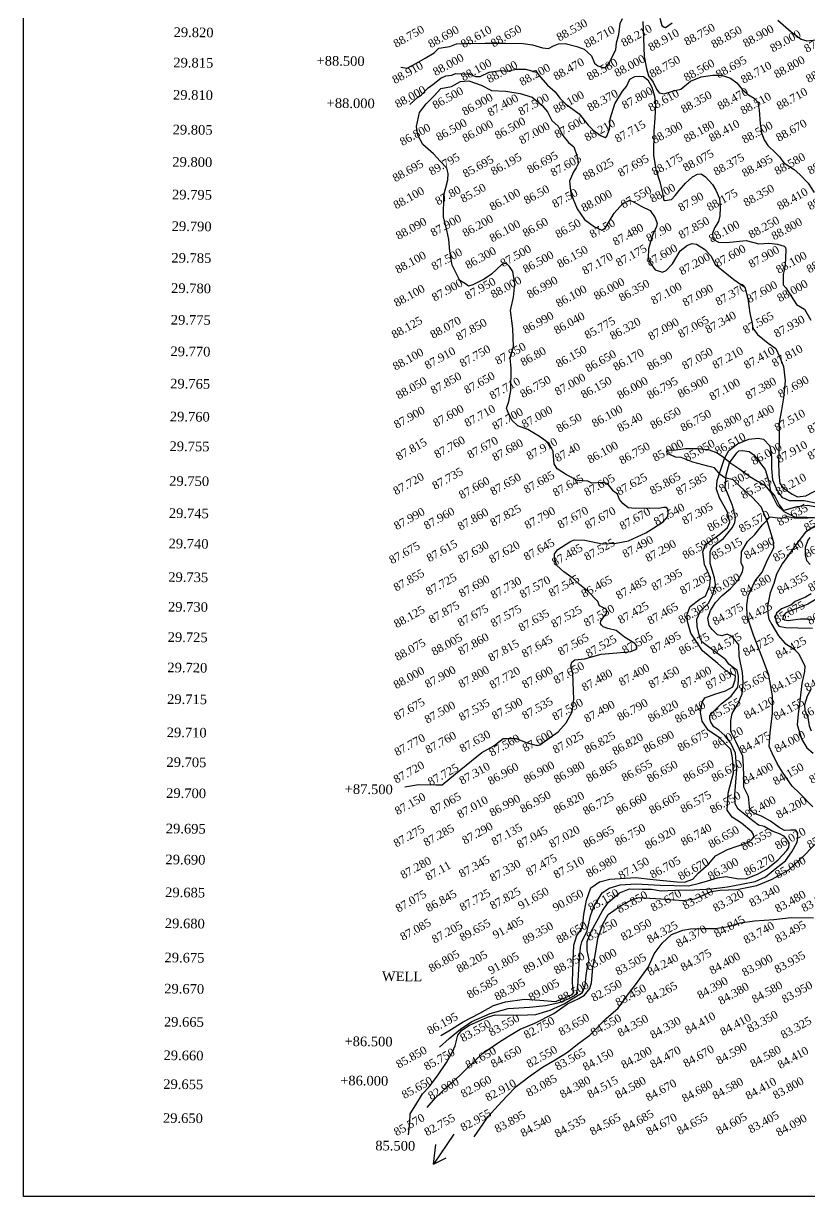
# Model space of a CAD drawing. Header units: millimetres. Extents: x 5 to 739, y 3 to 558.
# Drawn here: x 5.5 to 250.8, y 2.6 to 369.1 of the extents above; entities that cross this region are included whole.
import ezdxf

# ---------------------------------------------------------------- set-up
doc = ezdxf.new("R2010")
doc.units = ezdxf.units.MM
doc.header["$MEASUREMENT"] = 0
for name, color, linetype in [('CONTOUR', 31, 'Continuous'), ('CONTOUR TEXT', 31, 'Continuous'), ('LEVELS', 5, 'Continuous'), ('NALA', 4, 'Continuous'), ('TEXT', 7, 'Continuous')]:
    doc.layers.add(name, color=color, linetype=linetype)
doc.layers.add('TITLE', color=7, linetype='Continuous', lineweight=30)
doc.styles.get("Standard").update_dxf_attribs({"font": 'TIMES.TTF'})

msp = doc.modelspace()

# ---------------------------------------------------------------- linework, layer by layer
at = {"layer": 'CONTOUR'}
for points in [[(123.29, 355.44), (125.27, 355.12), (128.16, 356.65), (130.82, 358.25), (133.71, 359.9), (135.11, 361.32), (138.53, 361.89), (140.64, 362.71), (143.88, 362.85), (149.64, 362.92), (155.94, 362.92), (161.46, 362.86), (164.4, 362.41), (167.45, 361.48), (169.37, 361.29), (170.88, 362.05), (172.5, 362.69), (174.6, 362.85), (178.25, 361.86), (180.51, 361.06), (182.83, 358.94), (183.71, 356.65), (184.72, 355.86), (186.28, 355.37), (187.3, 355.42), (188.21, 356.55), (190.35, 360.84), (190.55, 363.06), (191.36, 365.63), (191.75, 369.04), (192.43, 370.59)], [(204.11, 370.71), (204.75, 368.5), (205.46, 367.88), (205.9, 367.82), (207.96, 369.29)], [(198.78, 369.69), (198.97, 364.54), (199.21, 358.78), (199.95, 355.05), (200.53, 352.77), (202.07, 350.72), (203.07, 348.55), (203.9, 347.46), (205.46, 347.15), (208.35, 348.08), (210.63, 348.54), (213.66, 351.02), (217.03, 352.43), (220.63, 352.93), (223.39, 352.91), (226.15, 352.04), (228.19, 350.57), (229.84, 348.48), (231.75, 346.84), (233.61, 345.71), (234.72, 344.48), (235.1, 342.05), (235.46, 337.8), (235.89, 334.96), (236.73, 332.78), (237.82, 330.94), (240.23, 328.69), (241.51, 327.39), (242.81, 325.5), (246.03, 323.5), (247.83, 321.91), (250.39, 319.15), (252.34, 316.3)], [(240.94, 370.07), (245.15, 366.44), (248.21, 364.15), (250.03, 363.64), (252.96, 364)], [(126.1, 343.79), (128.54, 346.06), (129.66, 346.73), (131.76, 349), (133.21, 350), (135.74, 352.01), (137.36, 352.76), (139.23, 352.91), (140.34, 353.5), (144.76, 353.28), (146.54, 352.5), (147.98, 352.49), (150.84, 353.82), (154.37, 354.38), (156.58, 354.19), (159.26, 354.84), (162.15, 354.81), (165.61, 353.84), (167, 352.21), (169.1, 349.86), (171.41, 347.76), (172.92, 345.71), (174.65, 343.99), (178.91, 340.89), (181.72, 337.34), (183.3, 335.7), (185.83, 333.93), (187.01, 333.5), (187.57, 333.83), (188.44, 336.03), (188.64, 339.3), (190.09, 343.99), (192.42, 347.96), (193.75, 349.35), (194.77, 351.64), (196.35, 352.47), (197.71, 352.63), (198.98, 352.49), (200.37, 351.5), (201.67, 349.15), (202.4, 346.34), (202.76, 343.67), (202.59, 339.55), (202.25, 335.52), (202.14, 327.93), (202.86, 323.51), (204.1, 319.64), (204.96, 316.02), (205.28, 314.08), (205.7, 313.78), (207.75, 314.14), (208.95, 315.36), (210.11, 316.92), (212.17, 319.15), (214.27, 321.12), (215.89, 321.96), (217.02, 322.08), (218.41, 321.17), (220.51, 318.78), (221.6, 316.98), (222.76, 314.38), (222.95, 311.58), (222.88, 309.03), (222.39, 307.17), (221.19, 305.27), (220.53, 303.51), (220.65, 302.44), (220.68, 301.81), (220.89, 301.55), (222.42, 300.77), (224.88, 300.62), (231.04, 301.24), (235.07, 300.22), (238.17, 300.45), (240.85, 300.12), (242.96, 299.51), (243.3, 299.04), (243.42, 298.32), (243.25, 293.56), (242.62, 290.64), (242.65, 288.99), (242.63, 287.42), (243.47, 286.47), (246.76, 281.31), (249.25, 279.8), (251.3, 276.39)], [(124.54, 130.6), (128.73, 131.36), (134.18, 131.25), (136.18, 131.23), (140.29, 134.68), (145.37, 138.76), (148.5, 141.3), (152.3, 143.38), (155.19, 145.7), (159.26, 145.72), (162.75, 144.37), (165.83, 143.54), (166.69, 143.7), (172.39, 147.81), (174.83, 150.59), (176.7, 154.01), (177.25, 158.01), (176.93, 165.98), (176.38, 168.43), (176.68, 169.51), (177.6, 170.25), (180.58, 170.62), (185.82, 172.06), (193.05, 172.67), (195.11, 172.88), (196.49, 173.5), (196.96, 173.84), (196.96, 174.24), (196.96, 174.64), (196.34, 175.39), (193.09, 177.37), (190.48, 179.46), (187.9, 180.06), (186.42, 180.59), (185.9, 181.05), (185.62, 181.63), (185.75, 182.43), (187.49, 184.76), (187.61, 185.56), (187.33, 186.13), (185.28, 187.19), (184.72, 188.45), (181.65, 191.74), (179.03, 193.83), (177.05, 195.63), (174.14, 197.72), (171.93, 199.74), (171.2, 201.81), (171.27, 203.42), (172.32, 204.72), (176.07, 207.15), (177.34, 207.71), (180.72, 207.62), (186.15, 206.53), (190.51, 206.72), (194.36, 207.43), (199.78, 209.95), (202.2, 211.53), (205.14, 213.34), (206.66, 215.02), (206.68, 216.39), (206.63, 217.37), (206.23, 217.89), (205.31, 217.9), (203.76, 217.57), (200.78, 217.6), (196.48, 217.53), (194.25, 217.72), (192.54, 219.11), (191.52, 220.38), (190.85, 221.99), (189.65, 222.98), (187.79, 225.4), (186.3, 225.64), (182.91, 225.45), (181.6, 226.09), (180.17, 226.16), (178.45, 226.29), (174.97, 228.05), (172.06, 229.97), (171.1, 231.46), (170.9, 233.76), (170.78, 235.4), (169.6, 237.82), (166.58, 240.08), (162.94, 242.18), (159.74, 243.36), (158.03, 245.09), (156.91, 247.22), (156.24, 248.89), (156.94, 251), (157.61, 254.38), (157.66, 261.3), (157.41, 264.57), (158.42, 268.16), (158.24, 273.78), (157.5, 279.46), (158.4, 283.56), (158.9, 287.79), (158.25, 291.64), (157.23, 293.19), (156.38, 294.01), (155.75, 294.13), (154.83, 293.73), (151.53, 290.73), (149.28, 289.15), (145.71, 287.47), (144.44, 286.96), (143.42, 287.77), (141.71, 288.82), (139.34, 293.54), (138.53, 297.96), (138.28, 301.57), (137.67, 304.5), (136.55, 308.57), (136.67, 315.45), (137.98, 320.24), (138, 322.25), (137.67, 323.86), (135.57, 326.05), (133.42, 328.31), (130.18, 331.26), (128.54, 334.18), (128.17, 336.88), (129.07, 341.22), (131.16, 344.01), (133.71, 346.44), (135.8, 348.72), (139.13, 349.43), (141.89, 350.95), (144.53, 351.15), (148.36, 349.8), (151.56, 348.1), (156.03, 347.89), (160.49, 347.16), (164.26, 346.03), (167.34, 343.42), (169.04, 341.46), (170.39, 338.75), (172.37, 336.96), (173.87, 334.06), (175.63, 331.87), (177.28, 330.54), (178.17, 327.84), (178.72, 325.43), (177.96, 324), (177.2, 322.75), (175.91, 319.84), (176.33, 316), (178.3, 311.18), (180.62, 307.89), (183.69, 305.57), (186.03, 304.52), (187.07, 305.14), (189.87, 309.87), (192.53, 312.88), (194.72, 313.89), (196.09, 313.3), (198.26, 312.02), (201.11, 310.67), (202.64, 308.31), (203.31, 306.58), (203.07, 305.61), (201.72, 302.65), (200.54, 298.71), (200.45, 295.73), (201.35, 294), (202.68, 292.12), (204.91, 291.35), (206.11, 291.86), (208.09, 294.01), (210.48, 298), (212.79, 299.87), (214.22, 300.31), (215.54, 300.18), (218.05, 298.61), (220.09, 296.36), (221.44, 293.77), (223.49, 292.09), (227.24, 289.07), (230.6, 286.75), (231.54, 283.19), (232.24, 278.6), (232.9, 275.33), (233.14, 273.84), (234.62, 271.88), (237.97, 269.21), (240.36, 267.53), (241.49, 265.05), (242.72, 261.95), (243.19, 257.47), (242.73, 252.09), (242.12, 248.38), (241.34, 244.38), (241.34, 238.53), (241.16, 232.18), (241.29, 228.28), (241.61, 225.36), (242.57, 224.03), (245.42, 222.05), (247.13, 221.18), (249.66, 221.55), (254.27, 223.92)], [(135.73, 52.94), (138.27, 54.36), (142.73, 57.19), (147.96, 59.92), (152.2, 62.25), (155.93, 63.45), (161.86, 64.27), (166.65, 63.91), (171.54, 63.5), (174.49, 64.71), (176.77, 65.72), (177.29, 66.38), (176.94, 67.93), (176.86, 69.73), (177.05, 76.06), (177.3, 81.1), (178.16, 84.18), (179.99, 86.69), (180.39, 90.75), (181.2, 95.22), (182.54, 99.04), (185.29, 100.92), (188.49, 101.76), (196.48, 102.25), (201.99, 101.63), (209.45, 100.89), (211.77, 100.81), (214.46, 101.76), (216.08, 103.65), (219.39, 106.58), (221.48, 109.03), (225.21, 111), (231.26, 113.05), (232.86, 114.12), (233.44, 114.89), (233.34, 115.71), (232.79, 116.54), (229.57, 119.25), (226.7, 121.13), (225.17, 123.29), (225.48, 128.64), (227.09, 134.96), (226.82, 139.65), (226.27, 142.21), (222.75, 145.85), (219.22, 148.3), (217.29, 151.1), (216.8, 153.78), (217.35, 157.07), (218.14, 158.38), (221.3, 159.54), (224.6, 160.53), (226.93, 161.85), (227.68, 164.06), (227.69, 165.29), (226.41, 165.87), (224.92, 166.71), (222.27, 169.15), (217.41, 173.06), (216.14, 174.98), (213.75, 178.64), (212.75, 182.25), (212.67, 184.57), (213.57, 186.93), (216.63, 189.22), (218.4, 190.18), (219.77, 193.46), (219.9, 195.91), (218.03, 200.05), (217.55, 203.97), (218.4, 206.33), (222.86, 209.58), (225.2, 211.56), (225.94, 213.31), (225.2, 216.39), (222.77, 220.89), (221.82, 223.63), (222, 226.31), (224.28, 233.18), (225.61, 235.66), (228.36, 237.8), (231.93, 239.2), (234.82, 239.48), (236.47, 239.21), (238.45, 237.08), (238.94, 233.68), (238.95, 230.07), (239.33, 226.52), (240.18, 224.35), (241.04, 222.64), (242.21, 221.08), (244.52, 220.03), (249.16, 220.04), (252.76, 219.33)], [(135.38, 49.21), (138.35, 52), (141.93, 54.84), (145.46, 57.24), (151.18, 59.77), (156.79, 61.3), (163.46, 61.74), (168.49, 62.26), (172.68, 63.23), (175.79, 64.44), (177.38, 65.33), (178.18, 66.17), (178.54, 68.25), (178.92, 75.4), (179.31, 80.53), (179.72, 82.16), (181.45, 85.59), (182.51, 90.32), (183.5, 93.18), (186.15, 97.43), (188.31, 98.98), (191.7, 99.97), (196.68, 100.26), (204.18, 99.9), (213.1, 99.64), (216.5, 100.46), (219.73, 101.38), (222.09, 102.17), (224.75, 102.54), (228.75, 101.88), (231.18, 101.91), (234.64, 103.29), (237.42, 104.84), (240.95, 107.68), (243.8, 110.7), (244.43, 111.6), (244.5, 112.56), (244.28, 113.41), (243.55, 114.48), (243.05, 115.05), (241.42, 115.92), (239.17, 116.78), (236.64, 118.16), (234.96, 118.57), (232.21, 120.69), (228.61, 123.58), (227.67, 125.28), (227.53, 128.1), (228.12, 135.99), (227.77, 141.11), (226.28, 144.23), (224.38, 146.62), (222.53, 148.27), (221.02, 149.3), (220.07, 150.78), (219.74, 151.85), (219.75, 152.81), (220.38, 153.59), (223.23, 156.5), (226.36, 158.9), (228.43, 161.74), (228.67, 163.71), (228.69, 165.18), (228.25, 166.99), (227.02, 167.91), (225.62, 168.93), (224.73, 170.24), (223.83, 170.98), (219.35, 174.3), (217.27, 175.84), (216.72, 176.98), (215.74, 180.6), (215.7, 182.97), (216.85, 185.43), (219.42, 188.05), (220.8, 190.92), (221.51, 193.79), (221.13, 195.88), (219.82, 200.41), (219.86, 203.96), (220.09, 204.8), (221.01, 205.98), (223.96, 208.15), (226.71, 211.49), (227.58, 213.12), (227.7, 214.81), (226.78, 218.48), (224.52, 224.09), (224.84, 227.98), (225.9, 231.83), (228.14, 234.96), (228.82, 235.52), (229.95, 235.68), (231.98, 235.38), (233.44, 234.29), (237.01, 229.69), (237.99, 226.29), (238.69, 223.01), (240.03, 221.42), (241.36, 218.7), (242.42, 217.22), (242.92, 217.05), (246.94, 218.14), (250.17, 218.61), (253.15, 218.08)], [(125.69, 21.88), (126.08, 25.76), (126.18, 28.42), (127.94, 31.28), (129.98, 34.71), (132.16, 36.91), (134.71, 40.27), (137.56, 44.48), (139.39, 47.84), (140.27, 49.7), (141.1, 52.97), (142.27, 54.54), (144.73, 56.16), (150.29, 58.63), (152.75, 59.32), (156.2, 59.29), (162.82, 59.37), (165.41, 59.48), (169.88, 60.81), (174.29, 62.77), (180.01, 66.31), (180.82, 68.53), (181.14, 71.69), (181.57, 74.47), (182.02, 76.55), (181.4, 79.5), (181.43, 82.31), (182.61, 85.17), (186.2, 91.89), (188.02, 94.46), (191.57, 97.51), (194.61, 98.71), (198.56, 98.59), (201.51, 98.64), (204.53, 98.11), (208.77, 98.28), (214.82, 98.44), (220.22, 98.74), (225.26, 99.34), (229.56, 100.21), (233.88, 101.03), (237.13, 102.5), (240.69, 105.42), (243.37, 107.47), (245.34, 110.33), (246.95, 113.26), (247.18, 114.91), (247.12, 116.13), (246.55, 117), (244.9, 117.02), (243.03, 116.96), (241.38, 117.84), (238.67, 119.88), (236.09, 121.34), (234.3, 122.08), (233.16, 122.52), (232.23, 123.39), (231.76, 127.55), (230.35, 130.44), (230.31, 133.96), (230.2, 137.12), (230.01, 140.14), (227.9, 144.54), (226.28, 147.87), (226.29, 149.16), (226.31, 151.32), (226.69, 153.52), (228.52, 156.59), (229.77, 159.67), (230.16, 163.04), (229.91, 166.35), (228.88, 171.39), (228.77, 174.98), (226.7, 177.57), (225.13, 178.3), (223.47, 177.74), (222.1, 178.04), (220.46, 179.71), (219.54, 181.01), (219.06, 183.32), (219.95, 185.68), (221.48, 188.18), (223.59, 190.32), (226.2, 192.52), (228.45, 195.01), (229.77, 197.52), (230.07, 198.3), (230.08, 199.17), (229.52, 200.54), (229.64, 204.02), (231.47, 207.24), (233.79, 209.45), (236.2, 212.44), (238.52, 214.93), (240.1, 214.7), (242.12, 214.54), (243.85, 215.1), (246.1, 214.63), (250.37, 214.58), (252.27, 214.83)], [(250.96, 208.48), (250.36, 207.63), (249.49, 205.21), (249.46, 203.11), (249.91, 201.27), (251.01, 200.01)], [(251.38, 190.89), (249.6, 189.86), (246.37, 188.45), (244.96, 187.35), (242.13, 186.2), (240.54, 184.84), (240.13, 183.66), (240.44, 182.08), (241.29, 180.76), (243.45, 180.35), (247.19, 180.24), (251.79, 180.2)], [(253.92, 189.82), (250.28, 187.61), (247.67, 186.62), (244.61, 185.47), (243.36, 184.8), (242.62, 183.96), (242.55, 183.17), (243.06, 182.72), (244.3, 182.59), (245.6, 182.8), (248.03, 183.06), (250.01, 183.04), (252.04, 182.85)], [(251.34, 161.18), (250.07, 158.9), (249.26, 156.17), (249.38, 154.4), (250.28, 152.29), (250.71, 149.66), (251.35, 148.08)]]:
    msp.add_lwpolyline(points, dxfattribs=at)
at = {"layer": 'NALA'}
for points in [[(251.83, 124.38), (247.74, 128.66), (245.43, 130.75), (242.36, 135.15), (240.73, 137.85), (239.21, 141.07), (238.25, 143.2), (238.55, 147.49), (239.28, 153.62), (239.28, 158.99), (238.1, 165.51), (236.19, 170.75), (233.36, 177.95), (231.4, 183.91), (231.28, 187.37), (231.67, 190.31), (233.84, 194.92), (236.03, 197.69), (237.68, 201.55), (239.68, 205.25), (239.59, 207.21), (237.69, 213.37), (235.77, 218.03), (232.96, 221.11), (229.37, 224.24), (227.01, 226.54), (224.36, 227.16), (222.92, 228.16), (221.13, 230.24), (219.07, 230.78), (214.43, 232.07), (210.82, 233.45), (209.01, 233.57), (207.42, 234.31), (206.65, 234.62), (206.44, 234.88), (206.29, 235.25), (206.29, 235.61), (206.61, 235.92), (208.36, 235.79), (212.09, 236.33), (215.76, 236.29), (219.17, 236), (221.85, 235.09), (223.86, 233.73), (226.32, 231.74), (229.04, 229.81), (232.17, 227.5), (234.64, 226.08), (237.01, 224.72), (238.8, 222.58), (240.7, 218.6), (242.8, 216.57), (246.19, 214.93), (250.02, 214.84), (252.96, 214.61)], [(253.62, 212.74), (249.61, 210.2), (246.52, 206.15), (243.79, 202.25), (242.32, 200.3), (240.58, 197.06), (239.73, 194.13), (238.56, 191.24), (237.74, 187.02), (237.83, 184.79), (238.17, 182.98), (239.03, 181.32), (241.17, 177.79), (243.11, 175.44), (246, 173.56), (247.54, 172.15), (249.41, 168.31), (249.29, 166.66), (248.48, 162.9), (247.81, 157.37), (247.25, 153.35), (246.96, 149.95), (247.56, 147.98), (248.47, 145.34), (249.99, 142.79), (251.99, 141.12)], [(131.51, 30.43), (134.12, 33.4), (137.78, 36.88), (141.64, 40.35), (144.09, 42.76), (148.79, 47.24), (153.79, 50.71), (156.86, 52.74), (160.55, 54.83), (165.07, 56.74), (171, 59.73), (175.29, 62.78), (178.78, 64.5), (180.65, 65.46), (182.22, 67.62), (182.8, 69.32), (183.16, 74.01), (184.03, 78.5), (184.75, 83.23), (186.35, 87.71), (188.03, 90.74), (191.57, 93.24), (195.47, 95.37), (197.65, 95.97), (206.13, 95.47), (211.3, 95.11), (215.16, 95.56), (220.1, 97.84), (222.95, 98.33), (228.12, 98.49), (234.39, 99.77), (239.17, 101.79), (244.37, 104.68), (249.17, 109.13), (254.11, 114.23)], [(146.16, 21.29), (148.74, 25.03), (150.39, 27.5), (153.66, 30.99), (156.3, 33.86), (159.28, 37.01), (163.65, 40.32), (167.5, 43), (171.46, 45.33), (175.3, 47.67), (178.83, 50.51), (182.22, 52.96), (187.36, 58.17), (191.1, 61.43), (194.68, 66.31), (196.56, 68.71), (200.61, 74.34), (202.39, 78.43), (204.86, 81.76), (207.78, 84.5), (211.32, 85.8), (213.64, 86.24), (217.46, 86.32), (221.4, 86.34), (225.46, 86.99), (229.23, 88.13), (233.63, 88.73), (239.66, 89.19), (245.11, 89.77), (252.11, 89.7)], [(139.79, 22.09), (133.48, 12.72), (137.44, 14.7)], [(133.48, 12.72), (134.2, 18.85)]]:
    msp.add_lwpolyline(points, dxfattribs=at)
at = {"layer": 'TITLE', "lineweight": 30}
msp.add_lwpolyline([(738.6, 2.59), (5.47, 2.59), (5.47, 557.63), (738.6, 557.63)], close=True, dxfattribs=at)

# ---------------------------------------------------------------- texts
at = {"layer": 'CONTOUR TEXT'}
for s, p in [('+88.500', (96.94, 355.96)), ('+88.000', (100.1, 342.74)), ('+87.500', (105.73, 128.42)), ('+86.500', (105.66, 49.62)), ('+86.000', (104.31, 37.38)), ('85.500', (115.28, 17.03))]:
    msp.add_text(s, height=3, rotation=359.4379, dxfattribs=at).set_placement(p)
at = {"layer": 'LEVELS'}
for s, p in [('88.530', (172.73, 363.44)), ('88.750', (121.81, 361.45)), ('88.690', (132.64, 361.33)), ('88.610', (142.85, 361.33)), ('88.650', (152.19, 361.57)), ('88.710', (181.32, 361.33)), ('88.210', (192.9, 361.7)), ('88.910', (201.36, 360.33)), ('88.750', (212.57, 362.07)), ('88.850', (220.99, 361.25)), ('88.900', (230.93, 361.59)), ('89.000', (239.39, 360.01)), ('87.000', (250, 359.9)), ('88.000', (134.14, 352.62)), ('88.000', (190.78, 352.25)), ('88.910', (121.44, 350.13)), ('88.100', (142.85, 351)), ('88.000', (150.94, 350.38)), ('88.200', (161.15, 349.51)), ('88.470', (171.74, 351.25)), ('88.580', (182.19, 351.13)), ('88.750', (201.74, 352)), ('88.560', (212.44, 350.88)), ('88.695', (222.46, 351.89)), ('88.710', (230.25, 350.2)), ('88.800', (240.63, 351.89)), ('88.800', (250.57, 350.43)), ('88.000', (122.31, 342.58)), ('86.500', (134.01, 342.21)), ('88.370', (182.31, 341.46)), ('87.800', (193.15, 342.21)), ('88.610', (201.36, 341.46)), ('88.470', (222.97, 341.94)), ('88.710', (241.42, 341.97)), ('86.900', (143.22, 340.22)), ('87.400', (151.19, 339.97)), ('87.500', (160.78, 340.22)), ('88.100', (171.73, 340.97)), ('88.350', (211.57, 340.97)), ('88.510', (230.12, 340.52)), ('86.800', (123.8, 330.77)), ('86.500', (135.13, 332.26)), ('86.000', (143.35, 331.89)), ('86.500', (153.43, 332.76)), ('87.000', (161.03, 331.26)), ('87.600', (172.11, 333.13)), ('88.210', (181.44, 332.14)), ('87.715', (190.9, 331.76)), ('88.300', (202.48, 331.39)), ('88.180', (212.44, 331.76)), ('88.410', (220.27, 331.95)), ('88.500', (230.6, 331.47)), ('88.670', (241.24, 332.1)), ('88.695', (121.56, 319.45)), ('89.795', (132.89, 321.56)), ('85.695', (143.47, 320.82)), ('86.195', (152.19, 321.56)), ('86.695', (163.52, 322.06)), ('87.605', (170.86, 321.19)), ('88.025', (180.95, 319.95)), ('87.695', (191.9, 321.07)), ('88.175', (202.48, 321.44)), ('88.075', (212.19, 322.68)), ('88.375', (221.7, 321.47)), ('88.495', (230.6, 320.99)), ('88.580', (240.76, 321.63)), ('88.665', (251.09, 321.79)), ('85.50', (142.73, 312.98)), ('88.00', (201.86, 312.98)), ('88.100', (121.81, 310.99)), ('87.80', (134.88, 312.23)), ('86.100', (151.81, 310.49)), ('86.50', (162.52, 312.48)), ('87.50', (171.36, 311.36)), ('88.000', (180.45, 310.12)), ('87.550', (192.77, 311.24)), ('87.90', (210.7, 310.24)), ('88.175', (219.63, 310.36)), ('88.350', (231.07, 311.79)), ('88.410', (241.56, 310.68)), ('88.510', (251.09, 310.68)), ('88.090', (122.56, 301.41)), ('87.900', (133.39, 302.41)), ('86.200', (143.35, 302.28)), ('86.60', (162.15, 302.28)), ('86.50', (172.36, 301.91)), ('87.50', (183.06, 301.91)), ('87.850', (210.82, 301.66)), ('88.250', (232.66, 301.79)), ('88.800', (239.81, 301.31)), ('86.100', (151.81, 300.67)), ('87.480', (190.28, 299.55)), ('87.90', (200.74, 300.67)), ('88.100', (220.27, 300.52)), ('88.100', (122.37, 290.87)), ('87.500', (133.68, 291.87)), ('86.300', (144.25, 292.25)), ('87.500', (155.19, 292.88)), ('86.500', (162.23, 290.99)), ('86.150', (172.92, 292.62)), ('87.170', (180.72, 290.49)), ('87.175', (191.28, 293)), ('87.600', (200.84, 293.13)), ('87.200', (211.03, 290.36)), ('87.600', (222.18, 292.9)), ('87.900', (232.66, 292.58)), ('88.100', (241.24, 290.83)), ('88.150', (250.77, 290.99)), ('87.950', (144.12, 282.7)), ('88.000', (152.17, 283.08)), ('86.990', (163.49, 283.08)), ('86.000', (184.36, 282.57)), ('88.100', (121.99, 280.44)), ('87.900', (133.81, 282.2)), ('86.100', (172.54, 280.31)), ('86.350', (192.16, 282.07)), ('87.100', (202.22, 281.19)), ('87.090', (212.03, 280.56)), ('87.370', (222.34, 280.84)), ('87.600', (232.03, 281.63)), ('88.000', (241.56, 281.95)), ('86.990', (162.23, 272.02)), ('86.040', (171.91, 271.89)), ('87.340', (219.16, 272.13)), ('87.565', (230.91, 271.97)), ('88.125', (121.23, 270.51)), ('88.070', (133.31, 270.51)), ('87.850', (141.36, 269.88)), ('85.775', (181.47, 270.39)), ('86.320', (189.39, 270.14)), ('87.090', (201.34, 270.01)), ('87.065', (210.65, 270.72)), ('87.930', (240.6, 270.86)), ('88.100', (121.61, 260.59)), ('87.910', (131.55, 260.96)), ('87.750', (142.49, 261.59)), ('87.850', (153.55, 262.35)), ('86.80', (161.48, 261.92)), ('86.150', (172.54, 261.42)), ('87.050', (211.91, 260.79)), ('87.210', (221.38, 261.02)), ('87.410', (231.23, 261.02)), ('87.810', (239.97, 261.65)), ('86.650', (181.72, 260.04)), ('86.170', (190.4, 260.42)), ('86.90', (200.97, 260.54)), ('87.650', (143.86, 253.22)), ('88.050', (122.61, 251.59)), ('87.850', (133.43, 253.13)), ('87.710', (151.79, 251.49)), ('86.750', (161.35, 252)), ('87.000', (172.17, 252.75)), ('86.150', (180.34, 251.75)), ('86.000', (191.66, 251.62)), ('86.795', (200.97, 251.62)), ('86.900', (210.52, 252)), ('87.100', (220.43, 251.18)), ('87.380', (231.71, 251.5)), ('87.690', (241.87, 251.97)), ('87.900', (121.98, 242.42)), ('87.600', (134.18, 242.92)), ('87.710', (143.99, 242.92)), ('87.000', (161.85, 242.57)), ('86.100', (183.74, 242.83)), ('87.400', (231.07, 242.92)), ('87.700', (152.67, 241.95)), ('86.50', (172.67, 241.19)), ('85.40', (191.66, 241.32)), ('86.650', (201.97, 242.2)), ('86.750', (211.4, 241.44)), ('86.800', (220.9, 240.54)), ('87.510', (240.76, 241.5)), ('87.700', (251.09, 240.86)), ('87.815', (122.61, 232.49)), ('87.760', (134.56, 233.12)), ('87.670', (144.87, 232.99)), ('87.680', (152.67, 232.24)), ('87.910', (163.36, 232.62)), ('86.100', (182.35, 231.49)), ('86.750', (192.28, 231.24)), ('85.000', (202.72, 232.11)), ('85.050', (212.53, 232.11)), ('86.510', (222.17, 234.19)), ('87.910', (241.4, 231.65)), ('87640', (251.09, 232.61)), ('87.40', (172.16, 231.99)), ('86.000', (233.45, 231.02)), ('87.720', (121.73, 221.69)), ('87.735', (133.93, 223.32)), ('87.660', (142.23, 220.43)), ('87.650', (152.04, 221.56)), ('87.685', (162.48, 222.19)), ('87.645', (171.53, 221.18)), ('87.605', (181.34, 221.31)), ('87.625', (191.4, 221.56)), ('85.865', (201.84, 221.81)), ('87.585', (210.01, 221.56)), ('87.305', (223.44, 222.45)), ('85.595', (230.28, 220.39)), ('88.210', (241.08, 221.5)), ('87.990', (121.98, 210.76)), ('87.960', (131.29, 210.88)), ('87.860', (141.85, 210.63)), ('87.825', (152.04, 211.76)), ('87.790', (162.73, 211.01)), ('87.670', (173.04, 211.13)), ('87.670', (181.59, 211.01)), ('87.670', (192.41, 210.76)), ('87.540', (203.1, 212.14)), ('87.305', (211.9, 212.39)), ('86.665', (219.79, 210.23)), ('85.570', (229.64, 209.91)), ('83.635', (241.56, 211.97)), ('85.565', (249.98, 210.23)), ('87.490', (193.29, 202)), ('86.5905', (212.02, 201.62)), ('86.285', (250.13, 202.06)), ('87.675', (120.47, 200.11)), ('87.615', (132.17, 200.74)), ('87.630', (141.98, 200.37)), ('87.620', (151.66, 200.37)), ('87.645', (162.47, 201.12)), ('87.485', (171.28, 199.49)), ('87.525', (181.34, 201.12)), ('87.290', (200.45, 200.74)), ('85.915', (221.09, 201.42)), ('84.990', (231.26, 201.58)), ('85.540', (240.29, 200.77)), ('87.855', (121.85, 191.57)), ('87.395', (202.34, 191.7)), ('85.725', (251.26, 191.42)), ('87.725', (131.92, 190.31)), ('87.690', (142.23, 189.69)), ('87.730', (152.16, 189.18)), ('87.570', (161.22, 189.43)), ('87.545', (170.27, 189.81)), ('86.465', (180.46, 189.56)), ('87.485', (191.27, 189.06)), ('87.205', (211.27, 190.57)), ('86.030', (220.45, 190.29)), ('84.580', (230.13, 189.97)), ('84.355', (241.58, 190.62)), ('88.125', (121.98, 180.14)), ('87.875', (132.8, 181.52)), ('87.675', (141.85, 180.51)), ('87.575', (152.16, 180.39)), ('87.525', (171.03, 180.14)), ('87.550', (181.21, 180.51)), ('87.425', (191.9, 181.39)), ('87.465', (201.08, 181.14)), ('86.305', (210.77, 181.39)), ('84.375', (221.42, 180.95)), ('84.425', (230.45, 181.27)), ('85.075', (240.61, 181.59)), ('86.090', (250.94, 181.11)), ('87.635', (160.84, 179.01)), ('88.075', (122.23, 169.84)), ('88.005', (133.68, 171.47)), ('87.860', (141.98, 171.59)), ('87.815', (151.41, 169.58)), ('87.645', (161.85, 170.84)), ('87.565', (173.16, 171.47)), ('87.525', (181.84, 170.97)), ('87.505', (193.16, 171.97)), ('87.495', (201.96, 172.1)), ('86.575', (210.89, 171.72)), ('84.575', (220.93, 171.76)), ('84.725', (230.93, 171.28)), ('84.425', (241.1, 170.47)), ('87.650', (171.78, 162.6)), ('87.400', (192.15, 161.97)), ('88.000', (121.85, 161.09)), ('87.900', (131.66, 161.34)), ('87.800', (142.1, 161.34)), ('87.720', (151.78, 161.09)), ('87.600', (161.97, 161.22)), ('87.480', (180.58, 160.34)), ('87.450', (201.46, 161.22)), ('87.400', (211.52, 161.22)), ('87.050', (219.32, 160.96)), ('85.650', (229.64, 159.83)), ('84.150', (239.81, 159.83)), ('84.200', (250.13, 160.32)), ('87.675', (121.98, 151.29)), ('87.535', (142.22, 151.04)), ('87.500', (152.54, 151.42)), ('87.535', (161.97, 151.54)), ('87.590', (171.4, 151.17)), ('86.790', (191.65, 151.04)), ('86.820', (201.2, 150.66)), ('85.555', (220.6, 151.31)), ('84.120', (231.24, 151.64)), ('84.155', (240.44, 151.31)), ('86.625', (249.31, 151.64)), ('87.500', (131.53, 150.29)), ('87.490', (181.33, 150.54)), ('86.840', (209.63, 150.41)), ('87.770', (122.1, 140.11)), ('87.760', (131.79, 140.86)), ('87.630', (142.48, 141.24)), ('87.560', (151.66, 139.98)), ('87.600', (162.09, 141.37)), ('87.025', (171.53, 140.86)), ('86.825', (181.46, 140.86)), ('86.820', (190.14, 140.36)), ('86.690', (199.82, 141.11)), ('86.675', (210.51, 141.49)), ('86.020', (221.4, 142.29)), ('84.475', (229.95, 140.84)), ('84.000', (240.76, 141.16)), ('87.720', (121.85, 131.57)), ('87.725', (132.54, 130.81)), ('87.310', (142.35, 131.19)), ('86.960', (151.28, 131.06)), ('86.900', (162.47, 131.57)), ('86.980', (171.9, 131.57)), ('86.865', (181.96, 131.94)), ('86.655', (193.03, 132.07)), ('86.650', (200.95, 131.82)), ('86.650', (212.27, 131.94)), ('86.620', (221.08, 131.97)), ('84.400', (230.76, 131.17)), ('84.150', (240.28, 131.01)), ('83.950', (251.57, 131.49)), ('87.150', (122.24, 121.68)), ('87.065', (133.3, 121.81)), ('86.950', (161.35, 122.31)), ('86.820', (171.79, 122.06)), ('86.725', (180.97, 121.68)), ('86.660', (191.28, 121.68)), ('86.605', (201.59, 121.93)), ('86.575', (211.4, 122.31)), ('86.550', (220.6, 122.14)), ('87.010', (141.73, 120.68)), ('86.990', (151.79, 121.18)), ('85.400', (231.57, 120.69)), ('84.200', (241.25, 120.53)), ('87.275', (121.86, 111.63)), ('87.285', (131.17, 111.88)), ('87.290', (143.24, 112.51)), ('87.135', (152.42, 112.13)), ('87.045', (160.34, 111.25)), ('87.020', (170.4, 111.38)), ('86.965', (181.09, 111.38)), ('86.750', (190.9, 112.01)), ('86.920', (200.33, 111)), ('86.740', (211.53, 112.01)), ('86.650', (220.11, 111.34)), ('86.555', (230.28, 110.54)), ('86.020', (240.92, 110.86)), ('85.240', (250.93, 111.18)), ('87.280', (124, 101.71)), ('87.11', (131.8, 101.2)), ('87.345', (142.23, 102.08)), ('87.330', (151.92, 100.83)), ('87.475', (163.23, 102.59)), ('87.510', (171.79, 101.83)), ('86.980', (181.97, 102.21)), ('87.150', (192.03, 101.58)), ('86.705', (201.84, 101.83)), ('86.670', (210.65, 101.33)), ('86.300', (219.95, 101.35)), ('86.270', (231.24, 102.64)), ('85.000', (240.92, 101.83)), ('87.825', (151.92, 92.16)), ('91.650', (160.72, 92.16)), ('83.310', (212.03, 92.16)), ('83.340', (232.86, 92.97)), ('87.075', (122.49, 91.28)), ('86.845', (131.92, 91.4)), ('87.725', (142.48, 91.65)), ('90.050', (171.53, 91.53)), ('83.150', (182.6, 91.65)), ('83.850', (191.53, 91.03)), ('83.670', (202.09, 91.53)), ('83.320', (221.57, 91.36)), ('83.480', (240.92, 91.2)), ('83.720', (249.15, 91.36)), ('87.085', (123.92, 82.4)), ('87.205', (133.77, 81.59)), ('89.655', (142.48, 82.23)), ('91.405', (152.8, 82.99)), ('89.350', (162.1, 81.35)), ('88.650', (172.67, 81.48)), ('83.250', (182.1, 82.36)), ('82.950', (192.79, 82.36)), ('84.325', (200.96, 81.6)), ('84.845', (221.89, 83.34)), ('83.740', (231.09, 81.4)), ('83.495', (240.93, 81.73)), ('84.370', (210.02, 80.35)), ('86.805', (132.81, 72.55)), ('88.205', (141.53, 72.39)), ('91.805', (151.38, 71.91)), ('89.100', (162.36, 72.23)), ('88.350', (171.89, 71.91)), ('83.000', (181.9, 73.04)), ('83.505', (191.11, 71.58)), ('84.240', (201.12, 71.42)), ('84.375', (211.46, 72.88)), ('84.400', (220.44, 71.89)), ('83.900', (230.61, 71.25)), ('83.935', (240.77, 72.22)), ('86.585', (144.76, 64.32)), ('88.305', (153.32, 63.68)), ('89.005', (163.98, 63.52)), ('88.500', (173.18, 62.87)), ('82.550', (183.52, 63.36)), ('84.265', (200.8, 62.71)), ('84.390', (216.63, 64.16)), ('84.580', (233.67, 62.87)), ('83.950', (243.03, 62.87)), ('83.450', (191.11, 61.9)), ('84.380', (223.18, 62.39)), ('86.195', (132.32, 53.03)), ('83.550', (151.54, 52.54)), ('82.750', (162.52, 51.74)), ('83.650', (173.34, 52.71)), ('84.550', (183.36, 52.54)), ('84.350', (191.76, 52.38)), ('84.330', (201.93, 51.74)), ('84.410', (212.75, 53.19)), ('84.410', (223.83, 52.71)), ('83.350', (232.22, 53.68)), ('83.325', (242.7, 51.75)), ('83.550', (142.66, 50.77)), ('85.850', (122.63, 42.54)), ('85.750', (131.35, 41.9)), ('84.650', (144.27, 42.38)), ('84.650', (152.19, 42.7)), ('82.550', (163.33, 42.7)), ('83.565', (172.21, 41.9)), ('84.150', (180.94, 41.73)), ('84.200', (192.89, 42.38)), ('84.470', (201.93, 42.54)), ('84.670', (212.27, 42.86)), ('84.590', (222.54, 43.69)), ('84.580', (233.19, 42.72)), ('84.410', (241.74, 42.4)), ('82.960', (142.82, 33.34)), ('83.085', (163.25, 33.67)), ('85.650', (124.41, 33.02)), ('82.900', (132.64, 32.7)), ('82.910', (150.5, 32.21)), ('84.380', (173.75, 33.18)), ('84.515', (182.31, 33.18)), ('84.580', (191.03, 33.02)), ('84.670', (200.55, 32.21)), ('84.680', (211.86, 31.89)), ('84.580', (221.41, 32.73)), ('84.410', (231.73, 32.73)), ('83.800', (240.28, 32.89)), ('82.955', (142.75, 22.86)), ('83.895', (153.4, 22.37)), ('84.685', (193.45, 22.69)), ('83.405', (232.54, 22.25)), ('85.570', (121.95, 21.41)), ('82.755', (131.44, 21.4)), ('84.540', (161.48, 21.08)), ('84.535', (172.14, 20.92)), ('84.565', (183.12, 21.56)), ('84.670', (200.72, 21.56)), ('84.655', (210.24, 21.73)), ('84.605', (222.54, 21.77)), ('84.090', (241.25, 21.29))]:
    msp.add_text(s, height=2.5, rotation=29.1456, dxfattribs=at).set_placement(p)
at = {"layer": 'TEXT'}
for s, p in [('29.820', (52.33, 364.87)), ('29.815', (52.24, 355.39)), ('29.810', (52.14, 345.31)), ('29.805', (52.03, 334.45)), ('29.800', (51.93, 324.37)), ('29.795', (51.83, 314.15)), ('29.790', (51.73, 304.27)), ('29.785', (51.64, 294.39)), ('29.780', (51.54, 284.91)), ('29.775', (51.45, 275.03)), ('29.770', (51.35, 265.16)), ('29.765', (51.25, 255.08)), ('29.760', (51.15, 244.81)), ('29.755', (51.06, 235.52)), ('29.750', (50.95, 224.68)), ('29.745', (50.85, 214.61)), ('29.740', (50.76, 205.12)), ('29.735', (50.66, 194.65)), ('29.730', (50.57, 185.37)), ('29.725', (50.48, 175.89)), ('29.720', (50.38, 166.4)), ('29.715', (50.29, 156.52)), ('29.710', (50.18, 146.12)), ('29.705', (50.09, 136.83)), ('29.700', (50, 127.15)), ('29.695', (49.89, 116.09)), ('29.690', (49.79, 106.41)), ('29.685', (49.69, 96.14)), ('29.680', (49.6, 86.46)), ('29.675', (49.49, 75.79)), ('WELL', (117.34, 69.94)), ('29.670', (49.4, 66.05)), ('29.665', (49.3, 55.71)), ('29.660', (49.19, 45.24)), ('29.655', (49.1, 36.23)), ('29.650', (49, 25.64))]:
    msp.add_text(s, height=3, rotation=359.4379, dxfattribs=at).set_placement(p)

doc.saveas('drawing.dxf')
